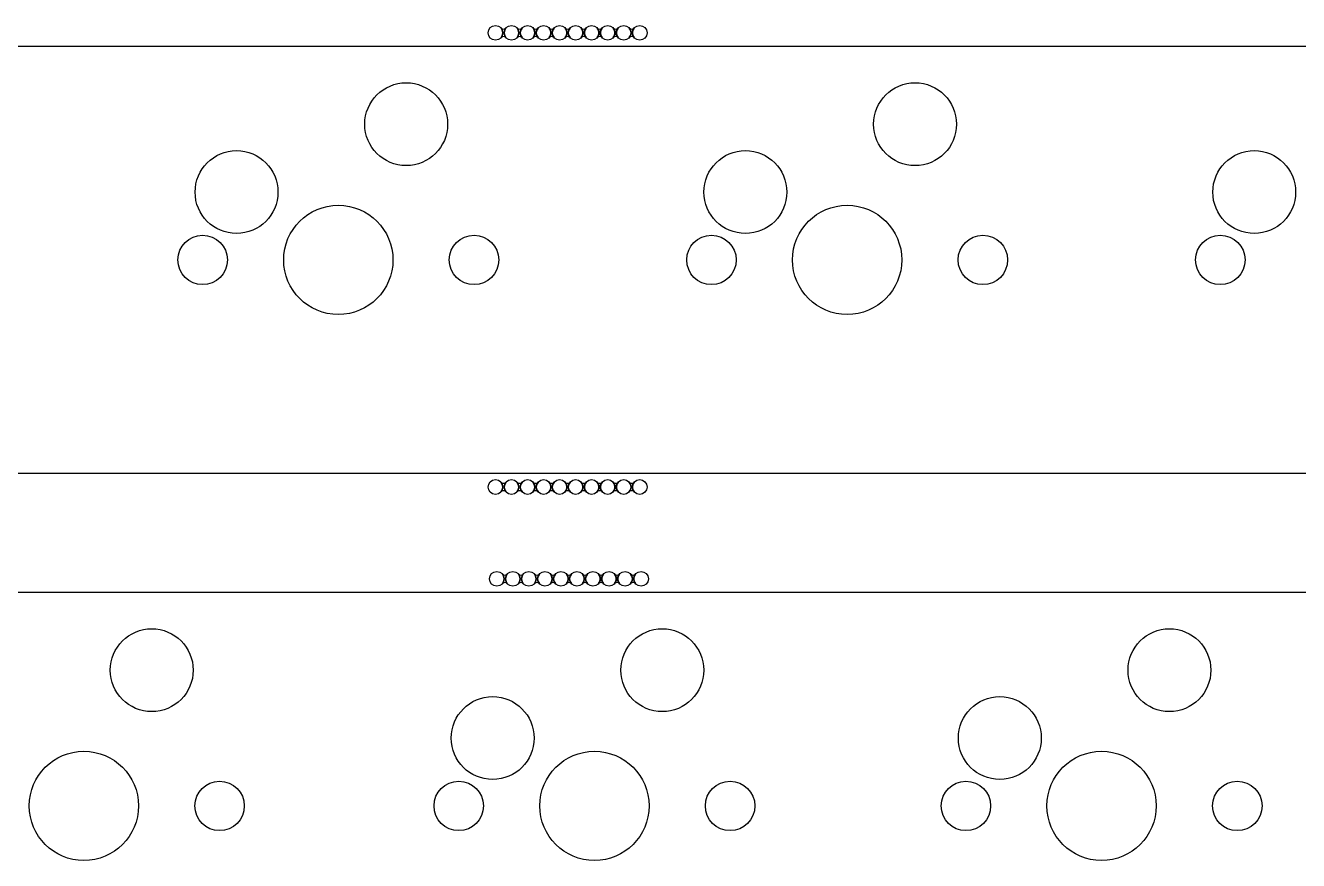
# Model space of a CAD drawing. Extents: x -22 to 351, y -111 to 35.
# Drawn here: x 78.77 to 126.44, y -82.68 to -51.42 of the extents above; entities that cross this region are included whole.
import ezdxf

# ---------------------------------------------------------------- set-up
doc = ezdxf.new("R2010")
doc.units = 0
doc.layers.add('BLACK', color=7, linetype='CONTINUOUS')

msp = doc.modelspace()

# ---------------------------------------------------------------- linework, layer by layer
at = {"layer": 'BLACK', "linetype": 'CONTINUOUS'}
for p, q in [((96.5787, -51.8729), (96.579, -51.8713)), ((96.5801, -51.8744), (96.5787, -51.8729)), ((96.5788, -51.5233), (96.5805, -51.5222)), ((96.579, -51.5253), (96.5788, -51.5233)), ((96.6245, -51.5935), (96.579, -51.5253)), ((96.579, -51.8713), (96.6245, -51.8031)), ((96.582, -51.8738), (96.5801, -51.8744)), ((96.5805, -51.5222), (96.582, -51.5228)), ((96.582, -51.5228), (96.5842, -51.525)), ((96.5843, -51.8716), (96.582, -51.8738)), ((96.5842, -51.525), (96.6453, -51.5583)), ((96.6284, -51.8433), (96.5843, -51.8716)), ((96.6454, -51.6983), (96.6245, -51.5935)), ((96.6245, -51.8031), (96.6454, -51.6983)), ((96.6975, -51.8383), (96.6284, -51.8433)), ((96.6453, -51.5583), (96.7144, -51.5533)), ((96.7183, -51.5935), (96.6974, -51.6983)), ((96.6974, -51.6983), (96.7183, -51.8031)), ((96.7586, -51.8716), (96.6975, -51.8383)), ((96.7144, -51.5533), (96.7585, -51.525)), ((96.7638, -51.5253), (96.7183, -51.5935)), ((96.7183, -51.8031), (96.7638, -51.8713)), ((96.7585, -51.525), (96.7608, -51.5228)), ((96.7608, -51.8738), (96.7586, -51.8716)), ((96.7608, -51.5228), (96.7627, -51.5222)), ((96.7623, -51.8744), (96.7608, -51.8738)), ((96.764, -51.8733), (96.7623, -51.8744)), ((96.7627, -51.5222), (96.7641, -51.5237)), ((96.7641, -51.5237), (96.7638, -51.5253)), ((96.7638, -51.8713), (96.764, -51.8733)), ((97.1787, -51.8729), (97.179, -51.8713)), ((97.1801, -51.8744), (97.1787, -51.8729)), ((97.1788, -51.5233), (97.1805, -51.5222)), ((97.179, -51.5253), (97.1788, -51.5233)), ((97.2245, -51.5935), (97.179, -51.5253)), ((97.179, -51.8713), (97.2245, -51.8031)), ((97.182, -51.8738), (97.1801, -51.8744)), ((97.1805, -51.5222), (97.182, -51.5228)), ((97.182, -51.5228), (97.1842, -51.525)), ((97.1843, -51.8716), (97.182, -51.8738)), ((97.1842, -51.525), (97.2453, -51.5583)), ((97.2284, -51.8433), (97.1843, -51.8716)), ((97.2454, -51.6983), (97.2245, -51.5935)), ((97.2245, -51.8031), (97.2454, -51.6983)), ((97.2975, -51.8383), (97.2284, -51.8433)), ((97.2453, -51.5583), (97.3144, -51.5533)), ((97.3183, -51.5935), (97.2974, -51.6983)), ((97.2974, -51.6983), (97.3183, -51.8031)), ((97.3586, -51.8716), (97.2975, -51.8383)), ((97.3144, -51.5533), (97.3585, -51.525)), ((97.3638, -51.5253), (97.3183, -51.5935)), ((97.3183, -51.8031), (97.3638, -51.8713)), ((97.3585, -51.525), (97.3608, -51.5228)), ((97.3608, -51.8738), (97.3586, -51.8716)), ((97.3608, -51.5228), (97.3627, -51.5222)), ((97.3623, -51.8744), (97.3608, -51.8738)), ((97.364, -51.8733), (97.3623, -51.8744)), ((97.3627, -51.5222), (97.3641, -51.5237)), ((97.3641, -51.5237), (97.3638, -51.5253)), ((97.3638, -51.8713), (97.364, -51.8733)), ((97.7787, -51.8729), (97.779, -51.8713)), ((97.7801, -51.8744), (97.7787, -51.8729)), ((97.7788, -51.5233), (97.7805, -51.5222)), ((97.779, -51.5253), (97.7788, -51.5233)), ((97.8245, -51.5935), (97.779, -51.5253)), ((97.779, -51.8713), (97.8245, -51.8031)), ((97.782, -51.8738), (97.7801, -51.8744)), ((97.7805, -51.5222), (97.782, -51.5228)), ((97.782, -51.5228), (97.7842, -51.525)), ((97.7843, -51.8716), (97.782, -51.8738)), ((97.7842, -51.525), (97.8453, -51.5583)), ((97.8284, -51.8433), (97.7843, -51.8716)), ((97.8454, -51.6983), (97.8245, -51.5935)), ((97.8245, -51.8031), (97.8454, -51.6983)), ((97.8975, -51.8383), (97.8284, -51.8433)), ((97.8453, -51.5583), (97.9144, -51.5533)), ((97.9183, -51.5935), (97.8974, -51.6983)), ((97.8974, -51.6983), (97.9183, -51.8031)), ((97.9586, -51.8716), (97.8975, -51.8383)), ((97.9144, -51.5533), (97.9585, -51.525)), ((97.9638, -51.5253), (97.9183, -51.5935)), ((97.9183, -51.8031), (97.9638, -51.8713)), ((97.9585, -51.525), (97.9608, -51.5228)), ((97.9608, -51.8738), (97.9586, -51.8716)), ((97.9608, -51.5228), (97.9627, -51.5222)), ((97.9623, -51.8744), (97.9608, -51.8738)), ((97.964, -51.8733), (97.9623, -51.8744)), ((97.9627, -51.5222), (97.9641, -51.5237)), ((97.9641, -51.5237), (97.9638, -51.5253)), ((97.9638, -51.8713), (97.964, -51.8733)), ((98.3787, -51.8729), (98.379, -51.8713)), ((98.3801, -51.8744), (98.3787, -51.8729)), ((98.3788, -51.5233), (98.3805, -51.5222)), ((98.379, -51.5253), (98.3788, -51.5233)), ((98.4245, -51.5935), (98.379, -51.5253)), ((98.379, -51.8713), (98.4245, -51.8031)), ((98.382, -51.8738), (98.3801, -51.8744)), ((98.3805, -51.5222), (98.382, -51.5228)), ((98.382, -51.5228), (98.3842, -51.525)), ((98.3843, -51.8716), (98.382, -51.8738)), ((98.3842, -51.525), (98.4453, -51.5583)), ((98.4284, -51.8433), (98.3843, -51.8716)), ((98.4454, -51.6983), (98.4245, -51.5935)), ((98.4245, -51.8031), (98.4454, -51.6983)), ((98.4975, -51.8383), (98.4284, -51.8433)), ((98.4453, -51.5583), (98.5144, -51.5533)), ((98.5183, -51.5935), (98.4974, -51.6983)), ((98.4974, -51.6983), (98.5183, -51.8031)), ((98.5586, -51.8716), (98.4975, -51.8383)), ((98.5144, -51.5533), (98.5585, -51.525)), ((98.5638, -51.5253), (98.5183, -51.5935)), ((98.5183, -51.8031), (98.5638, -51.8713)), ((98.5585, -51.525), (98.5608, -51.5228)), ((98.5608, -51.8738), (98.5586, -51.8716)), ((98.5608, -51.5228), (98.5627, -51.5222)), ((98.5623, -51.8744), (98.5608, -51.8738)), ((98.564, -51.8733), (98.5623, -51.8744)), ((98.5627, -51.5222), (98.5641, -51.5237)), ((98.5641, -51.5237), (98.5638, -51.5253)), ((98.5638, -51.8713), (98.564, -51.8733)), ((98.9787, -51.8729), (98.979, -51.8713)), ((98.9801, -51.8744), (98.9787, -51.8729)), ((98.9788, -51.5233), (98.9805, -51.5222)), ((98.979, -51.5253), (98.9788, -51.5233)), ((99.0245, -51.5935), (98.979, -51.5253)), ((98.979, -51.8713), (99.0245, -51.8031)), ((98.982, -51.8738), (98.9801, -51.8744)), ((98.9805, -51.5222), (98.982, -51.5228)), ((98.982, -51.5228), (98.9842, -51.525)), ((98.9843, -51.8716), (98.982, -51.8738)), ((98.9842, -51.525), (99.0453, -51.5583)), ((99.0284, -51.8433), (98.9843, -51.8716)), ((99.0454, -51.6983), (99.0245, -51.5935)), ((99.0245, -51.8031), (99.0454, -51.6983)), ((99.0975, -51.8383), (99.0284, -51.8433)), ((99.0453, -51.5583), (99.1144, -51.5533)), ((99.1183, -51.5935), (99.0974, -51.6983)), ((99.0974, -51.6983), (99.1183, -51.8031)), ((99.1586, -51.8716), (99.0975, -51.8383)), ((99.1144, -51.5533), (99.1585, -51.525)), ((99.1638, -51.5253), (99.1183, -51.5935)), ((99.1183, -51.8031), (99.1638, -51.8713)), ((99.1585, -51.525), (99.1608, -51.5228)), ((99.1608, -51.8738), (99.1586, -51.8716)), ((99.1608, -51.5228), (99.1627, -51.5222)), ((99.1623, -51.8744), (99.1608, -51.8738)), ((99.164, -51.8733), (99.1623, -51.8744)), ((99.1627, -51.5222), (99.1641, -51.5237)), ((99.1641, -51.5237), (99.1638, -51.5253)), ((99.1638, -51.8713), (99.164, -51.8733)), ((99.5787, -51.8729), (99.579, -51.8713)), ((99.5801, -51.8744), (99.5787, -51.8729)), ((99.5788, -51.5233), (99.5805, -51.5222)), ((99.579, -51.5253), (99.5788, -51.5233)), ((99.6245, -51.5935), (99.579, -51.5253)), ((99.579, -51.8713), (99.6245, -51.8031)), ((99.582, -51.8738), (99.5801, -51.8744)), ((99.5805, -51.5222), (99.582, -51.5228)), ((99.582, -51.5228), (99.5842, -51.525)), ((99.5843, -51.8716), (99.582, -51.8738)), ((99.5842, -51.525), (99.6453, -51.5583)), ((99.6284, -51.8433), (99.5843, -51.8716)), ((99.6454, -51.6983), (99.6245, -51.5935)), ((99.6245, -51.8031), (99.6454, -51.6983)), ((99.6975, -51.8383), (99.6284, -51.8433)), ((99.6453, -51.5583), (99.7144, -51.5533)), ((99.7183, -51.5935), (99.6974, -51.6983)), ((99.6974, -51.6983), (99.7183, -51.8031)), ((99.7586, -51.8716), (99.6975, -51.8383)), ((99.7144, -51.5533), (99.7585, -51.525)), ((99.7638, -51.5253), (99.7183, -51.5935)), ((99.7183, -51.8031), (99.7638, -51.8713)), ((99.7585, -51.525), (99.7608, -51.5228)), ((99.7608, -51.8738), (99.7586, -51.8716)), ((99.7608, -51.5228), (99.7627, -51.5222)), ((99.7623, -51.8744), (99.7608, -51.8738)), ((99.764, -51.8733), (99.7623, -51.8744)), ((99.7627, -51.5222), (99.7641, -51.5237)), ((99.7641, -51.5237), (99.7638, -51.5253)), ((99.7638, -51.8713), (99.764, -51.8733)), ((100.179, -51.5233), (100.18, -51.5222)), ((100.179, -51.5253), (100.179, -51.5233)), ((100.225, -51.5935), (100.179, -51.5253)), ((100.179, -51.8713), (100.225, -51.8031)), ((100.179, -51.8729), (100.179, -51.8713)), ((100.18, -51.8744), (100.179, -51.8729)), ((100.18, -51.5222), (100.182, -51.5228)), ((100.182, -51.8738), (100.18, -51.8744)), ((100.182, -51.5228), (100.184, -51.525)), ((100.184, -51.8716), (100.182, -51.8738)), ((100.184, -51.525), (100.245, -51.5583)), ((100.228, -51.8433), (100.184, -51.8716)), ((100.245, -51.6983), (100.225, -51.5935)), ((100.225, -51.8031), (100.245, -51.6983)), ((100.298, -51.8383), (100.228, -51.8433)), ((100.245, -51.5583), (100.314, -51.5533)), ((100.318, -51.5935), (100.297, -51.6983)), ((100.297, -51.6983), (100.318, -51.8031)), ((100.359, -51.8716), (100.298, -51.8383)), ((100.314, -51.5533), (100.359, -51.525)), ((100.364, -51.5253), (100.318, -51.5935)), ((100.318, -51.8031), (100.364, -51.8713)), ((100.359, -51.525), (100.361, -51.5228)), ((100.361, -51.8738), (100.359, -51.8716)), ((100.361, -51.5228), (100.363, -51.5222)), ((100.362, -51.8744), (100.361, -51.8738)), ((100.364, -51.8733), (100.362, -51.8744)), ((100.363, -51.5222), (100.364, -51.5237)), ((100.364, -51.5237), (100.364, -51.5253)), ((100.364, -51.8713), (100.364, -51.8733)), ((100.779, -51.5233), (100.78, -51.5222)), ((100.779, -51.5253), (100.779, -51.5233)), ((100.825, -51.5935), (100.779, -51.5253)), ((100.779, -51.8713), (100.825, -51.8031)), ((100.779, -51.8729), (100.779, -51.8713)), ((100.78, -51.8744), (100.779, -51.8729)), ((100.78, -51.5222), (100.782, -51.5228)), ((100.782, -51.8738), (100.78, -51.8744)), ((100.782, -51.5228), (100.784, -51.525)), ((100.784, -51.8716), (100.782, -51.8738)), ((100.784, -51.525), (100.845, -51.5583)), ((100.828, -51.8433), (100.784, -51.8716)), ((100.845, -51.6983), (100.825, -51.5935)), ((100.825, -51.8031), (100.845, -51.6983)), ((100.898, -51.8383), (100.828, -51.8433)), ((100.845, -51.5583), (100.914, -51.5533)), ((100.918, -51.5935), (100.897, -51.6983)), ((100.897, -51.6983), (100.918, -51.8031)), ((100.959, -51.8716), (100.898, -51.8383)), ((100.914, -51.5533), (100.959, -51.525)), ((100.964, -51.5253), (100.918, -51.5935)), ((100.918, -51.8031), (100.964, -51.8713)), ((100.959, -51.525), (100.961, -51.5228)), ((100.961, -51.8738), (100.959, -51.8716)), ((100.961, -51.5228), (100.963, -51.5222)), ((100.962, -51.8744), (100.961, -51.8738)), ((100.964, -51.8733), (100.962, -51.8744)), ((100.963, -51.5222), (100.964, -51.5237)), ((100.964, -51.5237), (100.964, -51.5253)), ((100.964, -51.8713), (100.964, -51.8733)), ((101.379, -51.5233), (101.38, -51.5222)), ((101.379, -51.5253), (101.379, -51.5233)), ((101.425, -51.5935), (101.379, -51.5253)), ((101.379, -51.8713), (101.425, -51.8031)), ((101.379, -51.8729), (101.379, -51.8713)), ((101.38, -51.8744), (101.379, -51.8729)), ((101.38, -51.5222), (101.382, -51.5228)), ((101.382, -51.8738), (101.38, -51.8744)), ((101.382, -51.5228), (101.384, -51.525)), ((101.384, -51.8716), (101.382, -51.8738)), ((101.384, -51.525), (101.445, -51.5583)), ((101.428, -51.8433), (101.384, -51.8716)), ((101.445, -51.6983), (101.425, -51.5935)), ((101.425, -51.8031), (101.445, -51.6983)), ((101.498, -51.8383), (101.428, -51.8433)), ((101.445, -51.5583), (101.514, -51.5533)), ((101.518, -51.5935), (101.497, -51.6983)), ((101.497, -51.6983), (101.518, -51.8031)), ((101.559, -51.8716), (101.498, -51.8383)), ((101.514, -51.5533), (101.559, -51.525)), ((101.564, -51.5253), (101.518, -51.5935)), ((101.518, -51.8031), (101.564, -51.8713)), ((101.559, -51.525), (101.561, -51.5228)), ((101.561, -51.8738), (101.559, -51.8716)), ((101.561, -51.5228), (101.563, -51.5222)), ((101.562, -51.8744), (101.561, -51.8738)), ((101.564, -51.8733), (101.562, -51.8744)), ((101.563, -51.5222), (101.564, -51.5237)), ((101.564, -51.5237), (101.564, -51.5253)), ((101.564, -51.8713), (101.564, -51.8733)), ((-21.025, -52.1983), (238.81, -52.1983)), ((-21.025, -52.1983), (238.81, -52.1983)), ((236.647, -68.1983), (-21.025, -68.1983)), ((236.647, -68.1983), (-21.025, -68.1983)), ((96.5788, -68.5233), (96.5805, -68.5222)), ((96.579, -68.5253), (96.5788, -68.5233)), ((96.6245, -68.5935), (96.579, -68.5253)), ((96.5805, -68.5222), (96.582, -68.5228)), ((96.582, -68.5228), (96.5842, -68.525)), ((96.5842, -68.525), (96.6453, -68.5583)), ((96.6454, -68.6983), (96.6245, -68.5935)), ((96.6453, -68.5583), (96.7144, -68.5533)), ((96.7183, -68.5935), (96.6974, -68.6983)), ((96.7144, -68.5533), (96.7585, -68.525)), ((96.7638, -68.5253), (96.7183, -68.5935)), ((96.7585, -68.525), (96.7608, -68.5228)), ((96.7608, -68.5228), (96.7627, -68.5222)), ((96.7627, -68.5222), (96.7641, -68.5237)), ((96.7641, -68.5237), (96.7638, -68.5253)), ((97.1788, -68.5233), (97.1805, -68.5222)), ((97.179, -68.5253), (97.1788, -68.5233)), ((97.2245, -68.5935), (97.179, -68.5253)), ((97.1805, -68.5222), (97.182, -68.5228)), ((97.182, -68.5228), (97.1842, -68.525)), ((97.1842, -68.525), (97.2453, -68.5583)), ((97.2454, -68.6983), (97.2245, -68.5935)), ((97.2453, -68.5583), (97.3144, -68.5533)), ((97.3183, -68.5935), (97.2974, -68.6983)), ((97.3144, -68.5533), (97.3585, -68.525)), ((97.3638, -68.5253), (97.3183, -68.5935)), ((97.3585, -68.525), (97.3608, -68.5228)), ((97.3608, -68.5228), (97.3627, -68.5222)), ((97.3627, -68.5222), (97.3641, -68.5237)), ((97.3641, -68.5237), (97.3638, -68.5253)), ((97.7788, -68.5233), (97.7805, -68.5222)), ((97.779, -68.5253), (97.7788, -68.5233)), ((97.8245, -68.5935), (97.779, -68.5253)), ((97.7805, -68.5222), (97.782, -68.5228)), ((97.782, -68.5228), (97.7842, -68.525)), ((97.7842, -68.525), (97.8453, -68.5583)), ((97.8454, -68.6983), (97.8245, -68.5935)), ((97.8453, -68.5583), (97.9144, -68.5533)), ((97.9183, -68.5935), (97.8974, -68.6983)), ((97.9144, -68.5533), (97.9585, -68.525)), ((97.9638, -68.5253), (97.9183, -68.5935)), ((97.9585, -68.525), (97.9608, -68.5228)), ((97.9608, -68.5228), (97.9627, -68.5222)), ((97.9627, -68.5222), (97.9641, -68.5237)), ((97.9641, -68.5237), (97.9638, -68.5253)), ((98.3788, -68.5233), (98.3805, -68.5222)), ((98.379, -68.5253), (98.3788, -68.5233)), ((98.4245, -68.5935), (98.379, -68.5253)), ((98.3805, -68.5222), (98.382, -68.5228)), ((98.382, -68.5228), (98.3842, -68.525)), ((98.3842, -68.525), (98.4453, -68.5583)), ((98.4454, -68.6983), (98.4245, -68.5935)), ((98.4453, -68.5583), (98.5144, -68.5533)), ((98.5183, -68.5935), (98.4974, -68.6983)), ((98.5144, -68.5533), (98.5585, -68.525)), ((98.5638, -68.5253), (98.5183, -68.5935)), ((98.5585, -68.525), (98.5608, -68.5228)), ((98.5608, -68.5228), (98.5627, -68.5222)), ((98.5627, -68.5222), (98.5641, -68.5237)), ((98.5641, -68.5237), (98.5638, -68.5253)), ((98.9788, -68.5233), (98.9805, -68.5222)), ((98.979, -68.5253), (98.9788, -68.5233)), ((99.0245, -68.5935), (98.979, -68.5253)), ((98.9805, -68.5222), (98.982, -68.5228)), ((98.982, -68.5228), (98.9842, -68.525)), ((98.9842, -68.525), (99.0453, -68.5583)), ((99.0454, -68.6983), (99.0245, -68.5935)), ((99.0453, -68.5583), (99.1144, -68.5533)), ((99.1183, -68.5935), (99.0974, -68.6983)), ((99.1144, -68.5533), (99.1585, -68.525)), ((99.1638, -68.5253), (99.1183, -68.5935)), ((99.1585, -68.525), (99.1608, -68.5228)), ((99.1608, -68.5228), (99.1627, -68.5222)), ((99.1627, -68.5222), (99.1641, -68.5237)), ((99.1641, -68.5237), (99.1638, -68.5253)), ((99.5788, -68.5233), (99.5805, -68.5222)), ((99.579, -68.5253), (99.5788, -68.5233)), ((99.6245, -68.5935), (99.579, -68.5253)), ((99.5805, -68.5222), (99.582, -68.5228)), ((99.582, -68.5228), (99.5842, -68.525)), ((99.5842, -68.525), (99.6453, -68.5583)), ((99.6454, -68.6983), (99.6245, -68.5935)), ((99.6453, -68.5583), (99.7144, -68.5533)), ((99.7183, -68.5935), (99.6974, -68.6983)), ((99.7144, -68.5533), (99.7585, -68.525)), ((99.7638, -68.5253), (99.7183, -68.5935)), ((99.7585, -68.525), (99.7608, -68.5228)), ((99.7608, -68.5228), (99.7627, -68.5222)), ((99.7627, -68.5222), (99.7641, -68.5237)), ((99.7641, -68.5237), (99.7638, -68.5253)), ((100.179, -68.5233), (100.18, -68.5222)), ((100.179, -68.5253), (100.179, -68.5233)), ((100.225, -68.5935), (100.179, -68.5253)), ((100.18, -68.5222), (100.182, -68.5228)), ((100.182, -68.5228), (100.184, -68.525)), ((100.184, -68.525), (100.245, -68.5583)), ((100.245, -68.6983), (100.225, -68.5935)), ((100.245, -68.5583), (100.314, -68.5533)), ((100.318, -68.5935), (100.297, -68.6983)), ((100.314, -68.5533), (100.359, -68.525)), ((100.364, -68.5253), (100.318, -68.5935)), ((100.359, -68.525), (100.361, -68.5228)), ((100.361, -68.5228), (100.363, -68.5222)), ((100.363, -68.5222), (100.364, -68.5237)), ((100.364, -68.5237), (100.364, -68.5253)), ((100.779, -68.5233), (100.78, -68.5222)), ((100.779, -68.5253), (100.779, -68.5233)), ((100.825, -68.5935), (100.779, -68.5253)), ((100.78, -68.5222), (100.782, -68.5228)), ((100.782, -68.5228), (100.784, -68.525)), ((100.784, -68.525), (100.845, -68.5583)), ((100.845, -68.6983), (100.825, -68.5935)), ((100.845, -68.5583), (100.914, -68.5533)), ((100.918, -68.5935), (100.897, -68.6983)), ((100.914, -68.5533), (100.959, -68.525)), ((100.964, -68.5253), (100.918, -68.5935)), ((100.959, -68.525), (100.961, -68.5228)), ((100.961, -68.5228), (100.963, -68.5222)), ((100.963, -68.5222), (100.964, -68.5237)), ((100.964, -68.5237), (100.964, -68.5253)), ((101.379, -68.5233), (101.38, -68.5222)), ((101.379, -68.5253), (101.379, -68.5233)), ((101.425, -68.5935), (101.379, -68.5253)), ((101.38, -68.5222), (101.382, -68.5228)), ((101.382, -68.5228), (101.384, -68.525)), ((101.384, -68.525), (101.445, -68.5583)), ((101.445, -68.6983), (101.425, -68.5935)), ((101.445, -68.5583), (101.514, -68.5533)), ((101.518, -68.5935), (101.497, -68.6983)), ((101.514, -68.5533), (101.559, -68.525)), ((101.564, -68.5253), (101.518, -68.5935)), ((101.559, -68.525), (101.561, -68.5228)), ((101.561, -68.5228), (101.563, -68.5222)), ((101.563, -68.5222), (101.564, -68.5237)), ((101.564, -68.5237), (101.564, -68.5253)), ((96.5787, -68.8729), (96.579, -68.8713)), ((96.5801, -68.8744), (96.5787, -68.8729)), ((96.579, -68.8713), (96.6245, -68.8031)), ((96.582, -68.8738), (96.5801, -68.8744)), ((96.5843, -68.8716), (96.582, -68.8738)), ((96.6284, -68.8433), (96.5843, -68.8716)), ((96.6245, -68.8031), (96.6454, -68.6983)), ((96.6975, -68.8383), (96.6284, -68.8433)), ((96.6974, -68.6983), (96.7183, -68.8031)), ((96.7586, -68.8716), (96.6975, -68.8383)), ((96.7183, -68.8031), (96.7638, -68.8713)), ((96.7608, -68.8738), (96.7586, -68.8716)), ((96.7623, -68.8744), (96.7608, -68.8738)), ((96.764, -68.8733), (96.7623, -68.8744)), ((96.7638, -68.8713), (96.764, -68.8733)), ((97.1787, -68.8729), (97.179, -68.8713)), ((97.1801, -68.8744), (97.1787, -68.8729)), ((97.179, -68.8713), (97.2245, -68.8031)), ((97.182, -68.8738), (97.1801, -68.8744)), ((97.1843, -68.8716), (97.182, -68.8738)), ((97.2284, -68.8433), (97.1843, -68.8716)), ((97.2245, -68.8031), (97.2454, -68.6983)), ((97.2975, -68.8383), (97.2284, -68.8433)), ((97.2974, -68.6983), (97.3183, -68.8031)), ((97.3586, -68.8716), (97.2975, -68.8383)), ((97.3183, -68.8031), (97.3638, -68.8713)), ((97.3608, -68.8738), (97.3586, -68.8716)), ((97.3623, -68.8744), (97.3608, -68.8738)), ((97.364, -68.8733), (97.3623, -68.8744)), ((97.3638, -68.8713), (97.364, -68.8733)), ((97.7787, -68.8729), (97.779, -68.8713)), ((97.7801, -68.8744), (97.7787, -68.8729)), ((97.779, -68.8713), (97.8245, -68.8031)), ((97.782, -68.8738), (97.7801, -68.8744)), ((97.7843, -68.8716), (97.782, -68.8738)), ((97.8284, -68.8433), (97.7843, -68.8716)), ((97.8245, -68.8031), (97.8454, -68.6983)), ((97.8975, -68.8383), (97.8284, -68.8433)), ((97.8974, -68.6983), (97.9183, -68.8031)), ((97.9586, -68.8716), (97.8975, -68.8383)), ((97.9183, -68.8031), (97.9638, -68.8713)), ((97.9608, -68.8738), (97.9586, -68.8716)), ((97.9623, -68.8744), (97.9608, -68.8738)), ((97.964, -68.8733), (97.9623, -68.8744)), ((97.9638, -68.8713), (97.964, -68.8733)), ((98.3787, -68.8729), (98.379, -68.8713)), ((98.3801, -68.8744), (98.3787, -68.8729)), ((98.379, -68.8713), (98.4245, -68.8031)), ((98.382, -68.8738), (98.3801, -68.8744)), ((98.3843, -68.8716), (98.382, -68.8738)), ((98.4284, -68.8433), (98.3843, -68.8716)), ((98.4245, -68.8031), (98.4454, -68.6983)), ((98.4975, -68.8383), (98.4284, -68.8433)), ((98.4974, -68.6983), (98.5183, -68.8031)), ((98.5586, -68.8716), (98.4975, -68.8383)), ((98.5183, -68.8031), (98.5638, -68.8713)), ((98.5608, -68.8738), (98.5586, -68.8716)), ((98.5623, -68.8744), (98.5608, -68.8738)), ((98.564, -68.8733), (98.5623, -68.8744)), ((98.5638, -68.8713), (98.564, -68.8733)), ((98.9787, -68.8729), (98.979, -68.8713)), ((98.9801, -68.8744), (98.9787, -68.8729)), ((98.979, -68.8713), (99.0245, -68.8031)), ((98.982, -68.8738), (98.9801, -68.8744)), ((98.9843, -68.8716), (98.982, -68.8738)), ((99.0284, -68.8433), (98.9843, -68.8716)), ((99.0245, -68.8031), (99.0454, -68.6983)), ((99.0975, -68.8383), (99.0284, -68.8433)), ((99.0974, -68.6983), (99.1183, -68.8031)), ((99.1586, -68.8716), (99.0975, -68.8383)), ((99.1183, -68.8031), (99.1638, -68.8713)), ((99.1608, -68.8738), (99.1586, -68.8716)), ((99.1623, -68.8744), (99.1608, -68.8738)), ((99.164, -68.8733), (99.1623, -68.8744)), ((99.1638, -68.8713), (99.164, -68.8733)), ((99.5787, -68.8729), (99.579, -68.8713)), ((99.5801, -68.8744), (99.5787, -68.8729)), ((99.579, -68.8713), (99.6245, -68.8031)), ((99.582, -68.8738), (99.5801, -68.8744)), ((99.5843, -68.8716), (99.582, -68.8738)), ((99.6284, -68.8433), (99.5843, -68.8716)), ((99.6245, -68.8031), (99.6454, -68.6983)), ((99.6975, -68.8383), (99.6284, -68.8433)), ((99.6974, -68.6983), (99.7183, -68.8031)), ((99.7586, -68.8716), (99.6975, -68.8383)), ((99.7183, -68.8031), (99.7638, -68.8713)), ((99.7608, -68.8738), (99.7586, -68.8716)), ((99.7623, -68.8744), (99.7608, -68.8738)), ((99.764, -68.8733), (99.7623, -68.8744)), ((99.7638, -68.8713), (99.764, -68.8733)), ((100.179, -68.8713), (100.225, -68.8031)), ((100.179, -68.8729), (100.179, -68.8713)), ((100.18, -68.8744), (100.179, -68.8729)), ((100.182, -68.8738), (100.18, -68.8744)), ((100.184, -68.8716), (100.182, -68.8738)), ((100.228, -68.8433), (100.184, -68.8716)), ((100.225, -68.8031), (100.245, -68.6983)), ((100.298, -68.8383), (100.228, -68.8433)), ((100.297, -68.6983), (100.318, -68.8031)), ((100.359, -68.8716), (100.298, -68.8383)), ((100.318, -68.8031), (100.364, -68.8713)), ((100.361, -68.8738), (100.359, -68.8716)), ((100.362, -68.8744), (100.361, -68.8738)), ((100.364, -68.8733), (100.362, -68.8744)), ((100.364, -68.8713), (100.364, -68.8733)), ((100.779, -68.8713), (100.825, -68.8031)), ((100.779, -68.8729), (100.779, -68.8713)), ((100.78, -68.8744), (100.779, -68.8729)), ((100.782, -68.8738), (100.78, -68.8744)), ((100.784, -68.8716), (100.782, -68.8738)), ((100.828, -68.8433), (100.784, -68.8716)), ((100.825, -68.8031), (100.845, -68.6983)), ((100.898, -68.8383), (100.828, -68.8433)), ((100.897, -68.6983), (100.918, -68.8031)), ((100.959, -68.8716), (100.898, -68.8383)), ((100.918, -68.8031), (100.964, -68.8713)), ((100.961, -68.8738), (100.959, -68.8716)), ((100.962, -68.8744), (100.961, -68.8738)), ((100.964, -68.8733), (100.962, -68.8744)), ((100.964, -68.8713), (100.964, -68.8733)), ((101.379, -68.8713), (101.425, -68.8031)), ((101.379, -68.8729), (101.379, -68.8713)), ((101.38, -68.8744), (101.379, -68.8729)), ((101.382, -68.8738), (101.38, -68.8744)), ((101.384, -68.8716), (101.382, -68.8738)), ((101.428, -68.8433), (101.384, -68.8716)), ((101.425, -68.8031), (101.445, -68.6983)), ((101.498, -68.8383), (101.428, -68.8433)), ((101.497, -68.6983), (101.518, -68.8031)), ((101.559, -68.8716), (101.498, -68.8383)), ((101.518, -68.8031), (101.564, -68.8713)), ((101.561, -68.8738), (101.559, -68.8716)), ((101.562, -68.8744), (101.561, -68.8738)), ((101.564, -68.8733), (101.562, -68.8744)), ((101.564, -68.8713), (101.564, -68.8733)), ((96.6282, -71.9603), (96.6298, -71.9592)), ((96.6283, -71.9623), (96.6282, -71.9603)), ((96.6739, -72.0305), (96.6283, -71.9623)), ((96.6298, -71.9592), (96.6314, -71.9598)), ((96.6314, -71.9598), (96.6336, -71.962)), ((96.6336, -71.962), (96.6946, -71.9953)), ((96.7638, -71.9903), (96.8079, -71.962)), ((96.8132, -71.9623), (96.7677, -72.0305)), ((96.8079, -71.962), (96.8101, -71.9598)), ((96.8101, -71.9598), (96.8121, -71.9592)), ((96.8121, -71.9592), (96.8135, -71.9607)), ((96.8135, -71.9607), (96.8132, -71.9623)), ((97.2282, -71.9603), (97.2298, -71.9592)), ((97.2283, -71.9623), (97.2282, -71.9603)), ((97.2739, -72.0305), (97.2283, -71.9623)), ((97.2298, -71.9592), (97.2314, -71.9598)), ((97.2314, -71.9598), (97.2336, -71.962)), ((97.2336, -71.962), (97.2946, -71.9953)), ((97.3638, -71.9903), (97.4079, -71.962)), ((97.4132, -71.9623), (97.3677, -72.0305)), ((97.4079, -71.962), (97.4101, -71.9598)), ((97.4101, -71.9598), (97.4121, -71.9592)), ((97.4121, -71.9592), (97.4135, -71.9607)), ((97.4135, -71.9607), (97.4132, -71.9623)), ((97.8282, -71.9603), (97.8298, -71.9592)), ((97.8283, -71.9623), (97.8282, -71.9603)), ((97.8739, -72.0305), (97.8283, -71.9623)), ((97.8298, -71.9592), (97.8314, -71.9598)), ((97.8314, -71.9598), (97.8336, -71.962)), ((97.8336, -71.962), (97.8946, -71.9953)), ((97.9638, -71.9903), (98.0079, -71.962)), ((98.0132, -71.9623), (97.9677, -72.0305)), ((98.0079, -71.962), (98.0101, -71.9598)), ((98.0101, -71.9598), (98.0121, -71.9592)), ((98.0121, -71.9592), (98.0135, -71.9607)), ((98.0135, -71.9607), (98.0132, -71.9623)), ((98.4282, -71.9603), (98.4298, -71.9592)), ((98.4283, -71.9623), (98.4282, -71.9603)), ((98.4739, -72.0305), (98.4283, -71.9623)), ((98.4298, -71.9592), (98.4314, -71.9598)), ((98.4314, -71.9598), (98.4336, -71.962)), ((98.4336, -71.962), (98.4946, -71.9953)), ((98.5638, -71.9903), (98.6079, -71.962)), ((98.6132, -71.9623), (98.5677, -72.0305)), ((98.6079, -71.962), (98.6101, -71.9598)), ((98.6101, -71.9598), (98.6121, -71.9592)), ((98.6121, -71.9592), (98.6135, -71.9607)), ((98.6135, -71.9607), (98.6132, -71.9623)), ((99.0282, -71.9603), (99.0298, -71.9592)), ((99.0283, -71.9623), (99.0282, -71.9603)), ((99.0739, -72.0305), (99.0283, -71.9623)), ((99.0298, -71.9592), (99.0314, -71.9598)), ((99.0314, -71.9598), (99.0336, -71.962)), ((99.0336, -71.962), (99.0946, -71.9953)), ((99.1638, -71.9903), (99.2079, -71.962)), ((99.2132, -71.9623), (99.1677, -72.0305)), ((99.2079, -71.962), (99.2101, -71.9598)), ((99.2101, -71.9598), (99.2121, -71.9592)), ((99.2121, -71.9592), (99.2135, -71.9607)), ((99.2135, -71.9607), (99.2132, -71.9623)), ((99.6282, -71.9603), (99.6298, -71.9592)), ((99.6283, -71.9623), (99.6282, -71.9603)), ((99.6739, -72.0305), (99.6283, -71.9623)), ((99.6298, -71.9592), (99.6314, -71.9598)), ((99.6314, -71.9598), (99.6336, -71.962)), ((99.6336, -71.962), (99.6946, -71.9953)), ((99.7638, -71.9903), (99.8079, -71.962)), ((99.8132, -71.9623), (99.7677, -72.0305)), ((99.8079, -71.962), (99.8101, -71.9598)), ((99.8101, -71.9598), (99.8121, -71.9592)), ((99.8121, -71.9592), (99.8135, -71.9607)), ((99.8135, -71.9607), (99.8132, -71.9623)), ((100.228, -71.9603), (100.23, -71.9592)), ((100.228, -71.9623), (100.228, -71.9603)), ((100.274, -72.0305), (100.228, -71.9623)), ((100.23, -71.9592), (100.231, -71.9598)), ((100.231, -71.9598), (100.234, -71.962)), ((100.234, -71.962), (100.295, -71.9953)), ((100.364, -71.9903), (100.408, -71.962)), ((100.413, -71.9623), (100.368, -72.0305)), ((100.408, -71.962), (100.41, -71.9598)), ((100.41, -71.9598), (100.412, -71.9592)), ((100.412, -71.9592), (100.413, -71.9607)), ((100.413, -71.9607), (100.413, -71.9623)), ((100.828, -71.9603), (100.83, -71.9592)), ((100.828, -71.9623), (100.828, -71.9603)), ((100.874, -72.0305), (100.828, -71.9623)), ((100.83, -71.9592), (100.831, -71.9598)), ((100.831, -71.9598), (100.834, -71.962)), ((100.834, -71.962), (100.895, -71.9953)), ((100.964, -71.9903), (101.008, -71.962)), ((101.013, -71.9623), (100.968, -72.0305)), ((101.008, -71.962), (101.01, -71.9598)), ((101.01, -71.9598), (101.012, -71.9592)), ((101.012, -71.9592), (101.013, -71.9607)), ((101.013, -71.9607), (101.013, -71.9623)), ((101.428, -71.9603), (101.43, -71.9592)), ((101.428, -71.9623), (101.428, -71.9603)), ((101.474, -72.0305), (101.428, -71.9623)), ((101.43, -71.9592), (101.431, -71.9598)), ((101.431, -71.9598), (101.434, -71.962)), ((101.434, -71.962), (101.495, -71.9953)), ((101.564, -71.9903), (101.608, -71.962)), ((101.613, -71.9623), (101.568, -72.0305)), ((101.608, -71.962), (101.61, -71.9598)), ((101.61, -71.9598), (101.612, -71.9592)), ((101.612, -71.9592), (101.613, -71.9607)), ((101.613, -71.9607), (101.613, -71.9623)), ((96.628, -72.3099), (96.6283, -72.3083)), ((96.6295, -72.3114), (96.628, -72.3099)), ((96.6283, -72.3083), (96.6739, -72.2401)), ((96.6314, -72.3108), (96.6295, -72.3114)), ((96.6336, -72.3086), (96.6314, -72.3108)), ((96.6777, -72.2803), (96.6336, -72.3086)), ((96.6947, -72.1353), (96.6739, -72.0305)), ((96.6739, -72.2401), (96.6947, -72.1353)), ((96.7469, -72.2753), (96.6777, -72.2803)), ((96.6946, -71.9953), (96.7638, -71.9903)), ((96.7677, -72.0305), (96.7468, -72.1353)), ((96.7468, -72.1353), (96.7677, -72.2401)), ((96.8079, -72.3086), (96.7469, -72.2753)), ((96.7677, -72.2401), (96.8132, -72.3083)), ((96.8101, -72.3108), (96.8079, -72.3086)), ((96.8117, -72.3114), (96.8101, -72.3108)), ((96.8133, -72.3103), (96.8117, -72.3114)), ((96.8132, -72.3083), (96.8133, -72.3103)), ((97.228, -72.3099), (97.2283, -72.3083)), ((97.2295, -72.3114), (97.228, -72.3099)), ((97.2283, -72.3083), (97.2739, -72.2401)), ((97.2314, -72.3108), (97.2295, -72.3114)), ((97.2336, -72.3086), (97.2314, -72.3108)), ((97.2777, -72.2803), (97.2336, -72.3086)), ((97.2947, -72.1353), (97.2739, -72.0305)), ((97.2739, -72.2401), (97.2947, -72.1353)), ((97.3469, -72.2753), (97.2777, -72.2803)), ((97.2946, -71.9953), (97.3638, -71.9903)), ((97.3677, -72.0305), (97.3468, -72.1353)), ((97.3468, -72.1353), (97.3677, -72.2401)), ((97.4079, -72.3086), (97.3469, -72.2753)), ((97.3677, -72.2401), (97.4132, -72.3083)), ((97.4101, -72.3108), (97.4079, -72.3086)), ((97.4117, -72.3114), (97.4101, -72.3108)), ((97.4133, -72.3103), (97.4117, -72.3114)), ((97.4132, -72.3083), (97.4133, -72.3103)), ((97.828, -72.3099), (97.8283, -72.3083)), ((97.8295, -72.3114), (97.828, -72.3099)), ((97.8283, -72.3083), (97.8739, -72.2401)), ((97.8314, -72.3108), (97.8295, -72.3114)), ((97.8336, -72.3086), (97.8314, -72.3108)), ((97.8777, -72.2803), (97.8336, -72.3086)), ((97.8947, -72.1353), (97.8739, -72.0305)), ((97.8739, -72.2401), (97.8947, -72.1353)), ((97.9469, -72.2753), (97.8777, -72.2803)), ((97.8946, -71.9953), (97.9638, -71.9903)), ((97.9677, -72.0305), (97.9468, -72.1353)), ((97.9468, -72.1353), (97.9677, -72.2401)), ((98.0079, -72.3086), (97.9469, -72.2753)), ((97.9677, -72.2401), (98.0132, -72.3083)), ((98.0101, -72.3108), (98.0079, -72.3086)), ((98.0117, -72.3114), (98.0101, -72.3108)), ((98.0133, -72.3103), (98.0117, -72.3114)), ((98.0132, -72.3083), (98.0133, -72.3103)), ((98.428, -72.3099), (98.4283, -72.3083)), ((98.4295, -72.3114), (98.428, -72.3099)), ((98.4283, -72.3083), (98.4739, -72.2401)), ((98.4314, -72.3108), (98.4295, -72.3114)), ((98.4336, -72.3086), (98.4314, -72.3108)), ((98.4777, -72.2803), (98.4336, -72.3086)), ((98.4947, -72.1353), (98.4739, -72.0305)), ((98.4739, -72.2401), (98.4947, -72.1353)), ((98.5469, -72.2753), (98.4777, -72.2803)), ((98.4946, -71.9953), (98.5638, -71.9903)), ((98.5677, -72.0305), (98.5468, -72.1353)), ((98.5468, -72.1353), (98.5677, -72.2401)), ((98.6079, -72.3086), (98.5469, -72.2753)), ((98.5677, -72.2401), (98.6132, -72.3083)), ((98.6101, -72.3108), (98.6079, -72.3086)), ((98.6117, -72.3114), (98.6101, -72.3108)), ((98.6133, -72.3103), (98.6117, -72.3114)), ((98.6132, -72.3083), (98.6133, -72.3103)), ((99.028, -72.3099), (99.0283, -72.3083)), ((99.0295, -72.3114), (99.028, -72.3099)), ((99.0283, -72.3083), (99.0739, -72.2401)), ((99.0314, -72.3108), (99.0295, -72.3114)), ((99.0336, -72.3086), (99.0314, -72.3108)), ((99.0777, -72.2803), (99.0336, -72.3086)), ((99.0947, -72.1353), (99.0739, -72.0305)), ((99.0739, -72.2401), (99.0947, -72.1353)), ((99.1469, -72.2753), (99.0777, -72.2803)), ((99.0946, -71.9953), (99.1638, -71.9903)), ((99.1677, -72.0305), (99.1468, -72.1353)), ((99.1468, -72.1353), (99.1677, -72.2401)), ((99.2079, -72.3086), (99.1469, -72.2753)), ((99.1677, -72.2401), (99.2132, -72.3083)), ((99.2101, -72.3108), (99.2079, -72.3086)), ((99.2117, -72.3114), (99.2101, -72.3108)), ((99.2133, -72.3103), (99.2117, -72.3114)), ((99.2132, -72.3083), (99.2133, -72.3103)), ((99.628, -72.3099), (99.6283, -72.3083)), ((99.6295, -72.3114), (99.628, -72.3099)), ((99.6283, -72.3083), (99.6739, -72.2401)), ((99.6314, -72.3108), (99.6295, -72.3114)), ((99.6336, -72.3086), (99.6314, -72.3108)), ((99.6777, -72.2803), (99.6336, -72.3086)), ((99.6947, -72.1353), (99.6739, -72.0305)), ((99.6739, -72.2401), (99.6947, -72.1353)), ((99.7469, -72.2753), (99.6777, -72.2803)), ((99.6946, -71.9953), (99.7638, -71.9903)), ((99.7677, -72.0305), (99.7468, -72.1353)), ((99.7468, -72.1353), (99.7677, -72.2401)), ((99.8079, -72.3086), (99.7469, -72.2753)), ((99.7677, -72.2401), (99.8132, -72.3083)), ((99.8101, -72.3108), (99.8079, -72.3086)), ((99.8117, -72.3114), (99.8101, -72.3108)), ((99.8133, -72.3103), (99.8117, -72.3114)), ((99.8132, -72.3083), (99.8133, -72.3103)), ((100.228, -72.3083), (100.274, -72.2401)), ((100.228, -72.3099), (100.228, -72.3083)), ((100.229, -72.3114), (100.228, -72.3099)), ((100.231, -72.3108), (100.229, -72.3114)), ((100.234, -72.3086), (100.231, -72.3108)), ((100.278, -72.2803), (100.234, -72.3086)), ((100.295, -72.1353), (100.274, -72.0305)), ((100.274, -72.2401), (100.295, -72.1353)), ((100.347, -72.2753), (100.278, -72.2803)), ((100.295, -71.9953), (100.364, -71.9903)), ((100.368, -72.0305), (100.347, -72.1353)), ((100.347, -72.1353), (100.368, -72.2401)), ((100.408, -72.3086), (100.347, -72.2753)), ((100.368, -72.2401), (100.413, -72.3083)), ((100.41, -72.3108), (100.408, -72.3086)), ((100.412, -72.3114), (100.41, -72.3108)), ((100.413, -72.3103), (100.412, -72.3114)), ((100.413, -72.3083), (100.413, -72.3103)), ((100.828, -72.3083), (100.874, -72.2401)), ((100.828, -72.3099), (100.828, -72.3083)), ((100.829, -72.3114), (100.828, -72.3099)), ((100.831, -72.3108), (100.829, -72.3114)), ((100.834, -72.3086), (100.831, -72.3108)), ((100.878, -72.2803), (100.834, -72.3086)), ((100.895, -72.1353), (100.874, -72.0305)), ((100.874, -72.2401), (100.895, -72.1353)), ((100.947, -72.2753), (100.878, -72.2803)), ((100.895, -71.9953), (100.964, -71.9903)), ((100.968, -72.0305), (100.947, -72.1353)), ((100.947, -72.1353), (100.968, -72.2401)), ((101.008, -72.3086), (100.947, -72.2753)), ((100.968, -72.2401), (101.013, -72.3083)), ((101.01, -72.3108), (101.008, -72.3086)), ((101.012, -72.3114), (101.01, -72.3108)), ((101.013, -72.3103), (101.012, -72.3114)), ((101.013, -72.3083), (101.013, -72.3103)), ((101.428, -72.3083), (101.474, -72.2401)), ((101.428, -72.3099), (101.428, -72.3083)), ((101.429, -72.3114), (101.428, -72.3099)), ((101.431, -72.3108), (101.429, -72.3114)), ((101.434, -72.3086), (101.431, -72.3108)), ((101.478, -72.2803), (101.434, -72.3086)), ((101.495, -72.1353), (101.474, -72.0305)), ((101.474, -72.2401), (101.495, -72.1353)), ((101.547, -72.2753), (101.478, -72.2803)), ((101.495, -71.9953), (101.564, -71.9903)), ((101.568, -72.0305), (101.547, -72.1353)), ((101.547, -72.1353), (101.568, -72.2401)), ((101.608, -72.3086), (101.547, -72.2753)), ((101.568, -72.2401), (101.613, -72.3083)), ((101.61, -72.3108), (101.608, -72.3086)), ((101.612, -72.3114), (101.61, -72.3108)), ((101.613, -72.3103), (101.612, -72.3114)), ((101.613, -72.3083), (101.613, -72.3103)), ((27.9288, -72.6353), (234.047, -72.6353)), ((27.9288, -72.6353), (234.047, -72.6353))]:
    msp.add_line(p, q, dxfattribs=at)
at = {"layer": 'BLACK'}
for centre, radius in [((96.3714, -51.6983), 0.276), ((96.9714, -51.6983), 0.276), ((97.5714, -51.6983), 0.276), ((98.1714, -51.6983), 0.276), ((98.7714, -51.6983), 0.276), ((99.3714, -51.6983), 0.276), ((99.9714, -51.6983), 0.276), ((100.571, -51.6983), 0.276), ((101.171, -51.6983), 0.276), ((101.771, -51.6983), 0.276), ((93.0275, -55.1183), 1.551), ((112.078, -55.1183), 1.551), ((86.6775, -57.6583), 1.551), ((105.727, -57.6583), 1.551), ((124.777, -57.6583), 1.551), ((90.4875, -60.1983), 2.0449), ((109.537, -60.1983), 2.0449), ((85.4075, -60.1983), 0.926), ((95.5675, -60.1983), 0.926), ((104.457, -60.1983), 0.926), ((114.617, -60.1983), 0.926), ((123.507, -60.1983), 0.926), ((96.3714, -68.6983), 0.276), ((96.9714, -68.6983), 0.276), ((97.5714, -68.6983), 0.276), ((98.1714, -68.6983), 0.276), ((98.7714, -68.6983), 0.276), ((99.3714, -68.6983), 0.276), ((99.9714, -68.6983), 0.276), ((100.571, -68.6983), 0.276), ((101.171, -68.6983), 0.276), ((101.771, -68.6983), 0.276), ((96.4208, -72.1353), 0.276), ((97.0208, -72.1353), 0.276), ((97.6208, -72.1353), 0.276), ((98.2208, -72.1353), 0.276), ((98.8208, -72.1353), 0.276), ((99.4208, -72.1353), 0.276), ((100.021, -72.1353), 0.276), ((100.621, -72.1353), 0.276), ((101.221, -72.1353), 0.276), ((101.821, -72.1353), 0.276), ((83.5025, -75.5553), 1.551), ((102.615, -75.5553), 1.551), ((121.602, -75.5553), 1.551), ((96.2653, -78.0953), 1.551), ((115.252, -78.0953), 1.551), ((80.9625, -80.6353), 2.0449), ((100.075, -80.6353), 2.0449), ((119.062, -80.6353), 2.0449), ((86.0425, -80.6353), 0.926), ((94.9953, -80.6353), 0.926), ((105.155, -80.6353), 0.926), ((113.983, -80.6353), 0.926), ((124.142, -80.6353), 0.926)]:
    msp.add_circle(centre, radius, dxfattribs=at)

doc.saveas('drawing.dxf')
